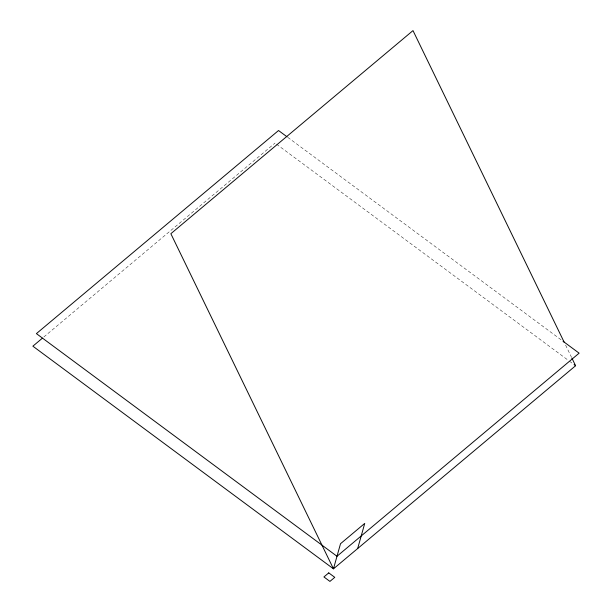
<?xml version="1.0" encoding="UTF-8"?>
<svg xmlns="http://www.w3.org/2000/svg" width="612" height="612" viewBox="0 0 612 612"><rect width="100%" height="100%" fill="white"/><g stroke="black" fill="none" stroke-linecap="round" stroke-linejoin="round"><path stroke-width="0.46" stroke-dasharray="3.06 2.29" d="M43.842 336.975L275.01 143.078M287.739 137.333L561.495 340.104M276.54 144.218L568.693 360.621M569.466 361.187L573.299 364.033M565.595 345.114L571.432 357.14"/><path stroke-width="0.92" d="M357.676 548.528L364.737 523.398L340.524 543.708L333.464 568.839L32.872 346.178L42.381 338.199M571.845 357.997L575.601 365.731L333.464 568.839L170.855 233.7L412.993 30.6L564.341 342.536M286.974 136.759L278.537 130.517L36.399 333.617L336.99 556.27L579.128 353.17L563.025 341.244M574.064 364.599L575.601 365.731M328.759 572.886L323.916 576.948L329.929 581.4L334.772 577.338L328.759 572.886"/></g></svg>
